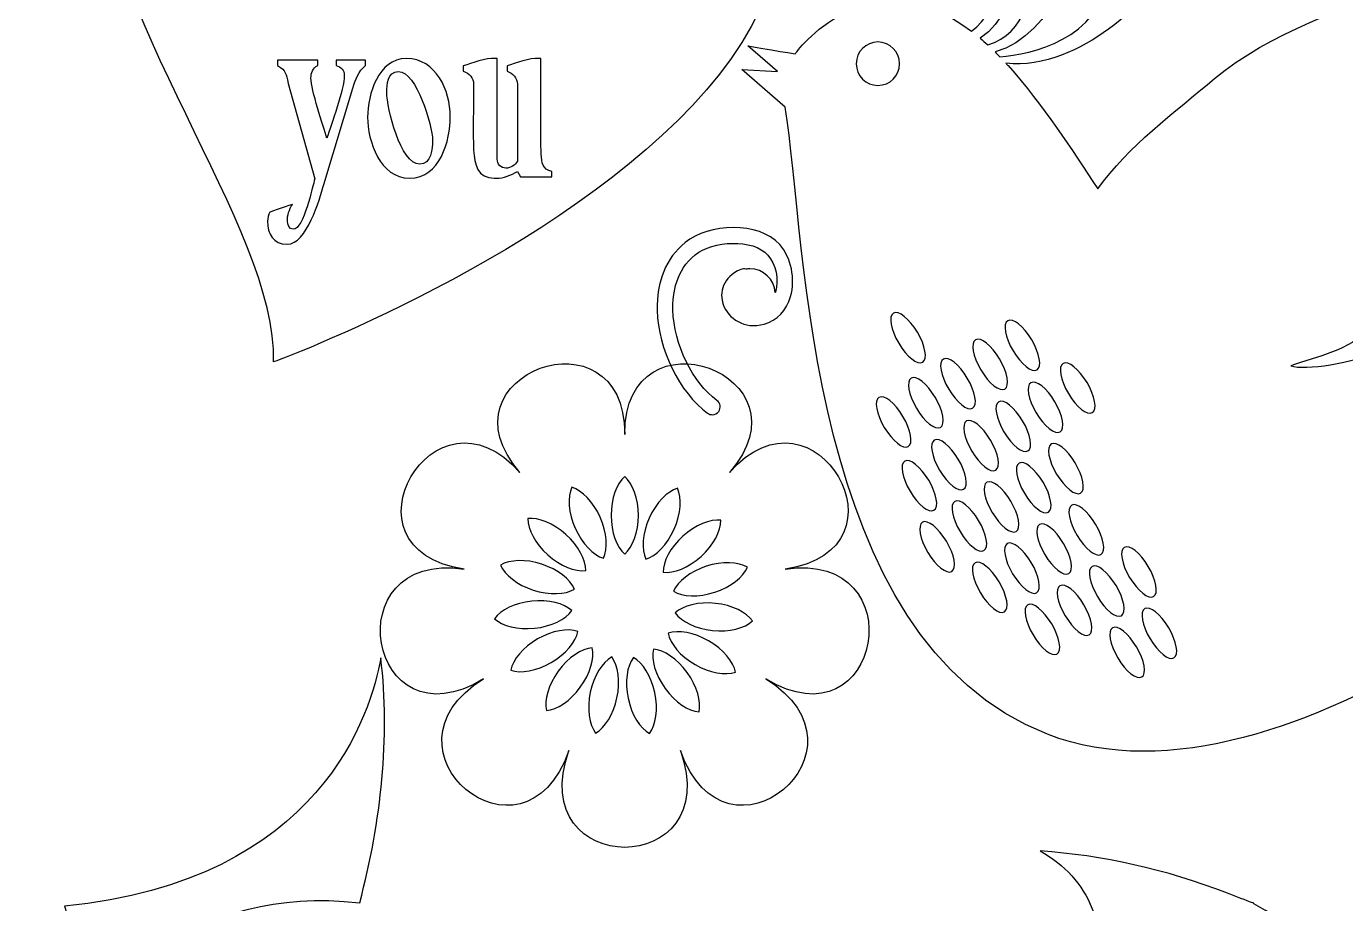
# Model space of a CAD drawing. Header units: millimetres. Extents: x -104 to 124, y -146 to 83.
# Drawn here: x -22 to 50, y -48.5 to -0.6 of the extents above; entities that cross this region are included whole.
import ezdxf

# ---------------------------------------------------------------- set-up
doc = ezdxf.new("R2010")
doc.units = ezdxf.units.MM
doc.header["$MEASUREMENT"] = 0
doc.layers.add('layer 1', color=7, linetype='Continuous')

msp = doc.modelspace()

# ---------------------------------------------------------------- linework, layer by layer
at = {"layer": 'layer 1', "color": 251}
msp.add_open_spline([(-104.4422, -145.6693), (-104.4422, -145.6693), (124.1578, -145.6693), (124.1578, -145.6693), (124.1578, -145.6693), (124.1578, -145.6693), (124.1578, 82.9307), (124.1578, 82.9307), (124.1578, 82.9307), (124.1578, 82.9307), (-104.4422, 82.9307), (-104.4422, 82.9307), (-104.4422, 82.9307), (-104.4422, 82.9307), (-104.4422, -145.6693), (-104.4422, -145.6693)], degree=3, knots=[0, 0, 0, 0, 0.2, 0.2, 0.2, 0.2, 0.4, 0.4, 0.4, 0.4, 0.6, 0.6, 0.6, 0.6, 1, 1, 1, 1], dxfattribs=at)
at = {"layer": 'layer 1', "color": 7}
for points, knots in [([(-73.9634, 27.3749), (-73.4714, 25.7599), (-70.213, 25.6), (-67.8699, 25.0797), (-67.8699, 25.0797), (-64.969, 24.4366), (-62.2748, 22.9277), (-60.0706, 20.5437), (-60.0706, 20.5437), (-58.0573, 18.3653), (-56.08, 15.4838), (-54.2181, 13.1671), (-54.2181, 13.1671), (-51.9486, 10.3428), (-49.524, 7.2196), (-46.5653, 5.0666), (-46.5653, 5.0666), (-31.0931, -6.1919), (-22.805, 6.2265), (-18.8528, 16.5633), (-18.8528, 16.5633), (-18.1377, 16.1121), (-17.3708, 16.5439), (-17.3708, 16.5439), (-17.3708, 16.5439), (-18.1804, 17.0826), (-17.5182, 20.0639), (-17.2283, 21.4284), (-17.2283, 21.4284), (-16.2147, 24.9248), (-15.7928, 27.4468), (-15.7928, 27.4468), (-15.7928, 27.4468), (-15.7928, 27.4468), (-12.0805, 27.3392), (-12.0805, 27.3392), (-12.0805, 27.3392), (-12.0805, 27.3392), (-14.9316, 30.352), (-14.9316, 30.352), (-14.9316, 30.352), (-14.9316, 30.352), (-14.7408, 33.958), (-17.1834, 35.7385), (-17.1834, 35.7385), (-18.2499, 38.2458), (-23.8682, 48.3568), (-43.5529, 43.0484), (-43.5529, 43.0484), (-48.3408, 41.7573), (-43.9289, 39.3901), (-37.0431, 42.9948), (-37.0431, 42.9948), (-31.9475, 45.6621), (-21.19, 43.1631), (-18.1109, 36.2624), (-18.1109, 36.2624), (-18.1934, 36.2977), (-18.2788, 36.3312), (-18.3663, 36.3626), (-18.3663, 36.3626), (-20.2297, 39.1933), (-26.8594, 46.3803), (-43.4248, 39.8184), (-43.4248, 39.8184), (-47.758, 38.1022), (-43.7402, 35.414), (-37.7959, 39.6593), (-37.7959, 39.6593), (-32.9861, 43.0951), (-23.0096, 42.3076), (-19.1953, 36.5866), (-19.1953, 36.5866), (-19.4056, 36.6272), (-19.6233, 36.661), (-19.8554, 36.6818), (-19.8554, 36.6818), (-21.0171, 38.0535), (-27.5636, 44.5654), (-40.9296, 35.7053), (-40.9296, 35.7053), (-44.1032, 33.6018), (-40.0149, 31.0529), (-36.4511, 35.8394), (-36.4511, 35.8394), (-33.0281, 40.4379), (-24.3621, 41.2468), (-20.5444, 36.7069), (-20.5444, 36.7069), (-20.5831, 36.707), (-20.6237, 36.7058), (-20.6629, 36.7051), (-20.6629, 36.7051), (-20.6974, 36.7231), (-20.731, 36.7429), (-20.7712, 36.7513), (-20.7712, 36.7513), (-22.6543, 37.1405), (-24.1191, 36.7263), (-25.6762, 35.3667), (-25.6762, 35.3667), (-25.9242, 35.1497), (-26.1793, 34.9134), (-26.441, 34.6706), (-26.441, 34.6706), (-28.5344, 32.7297), (-30.1685, 31.478), (-32.1441, 33.0648), (-32.1441, 33.0648), (-32.5017, 33.352), (-32.7138, 33.9157), (-32.6718, 34.4678), (-32.6718, 34.4678), (-32.6499, 34.7504), (-32.5416, 35.2658), (-32.0573, 35.5466), (-32.0573, 35.5466), (-31.5507, 35.8402), (-30.9319, 35.741), (-30.6511, 35.4813), (-30.6511, 35.4813), (-30.36, 35.2136), (-30.4553, 34.8298), (-30.5862, 34.5542), (-30.5862, 34.5542), (-30.6881, 34.3398), (-30.5964, 34.0826), (-30.3823, 33.9806), (-30.3823, 33.9806), (-30.1671, 33.8783), (-29.9103, 33.97), (-29.8083, 34.1845), (-29.8083, 34.1845), (-29.459, 34.9211), (-29.5554, 35.6422), (-30.0673, 36.1142), (-30.0673, 36.1142), (-30.6669, 36.6678), (-31.708, 36.7436), (-32.4887, 36.2913), (-32.4887, 36.2913), (-33.0923, 35.9418), (-33.4719, 35.3014), (-33.5298, 34.5334), (-33.5298, 34.5334), (-33.5929, 33.6978), (-33.2609, 32.8581), (-32.6827, 32.3935), (-32.6827, 32.3935), (-31.8738, 31.744), (-31.0945, 31.4854), (-30.3526, 31.4854), (-30.3526, 31.4854), (-28.6106, 31.4855), (-27.075, 32.9085), (-25.8561, 34.0392), (-25.8561, 34.0392), (-25.6004, 34.2759), (-25.3517, 34.507), (-25.1093, 34.7183), (-25.1093, 34.7183), (-24.5117, 35.2404), (-23.9406, 35.59), (-23.3514, 35.7985), (-23.3514, 35.7985), (-24.2767, 35.2094), (-25.2007, 34.3694), (-25.9256, 33.3781), (-25.9256, 33.3781), (-27.0474, 32.2707), (-31.001, 28.623), (-33.0796, 30.0292), (-33.0796, 30.0292), (-33.0796, 30.0292), (-32.4548, 28.654), (-30.7661, 28.4935), (-30.7661, 28.4935), (-33.3533, 27.5263), (-35.6623, 28.3792), (-35.6623, 28.3792), (-35.6623, 28.3792), (-34.1559, 24.3626), (-31.2868, 25.0797), (-31.2868, 25.0797), (-31.2868, 25.0797), (-32.0551, 24.1833), (-33.3347, 23.1242), (-34.4068, 22.7125), (-34.4068, 22.7125), (-37.6604, 21.4641), (-41.7523, 21.9223), (-44.8882, 23.4537), (-44.8882, 23.4537), (-45.6343, 23.8179), (-46.4259, 24.2559), (-47.1907, 24.7594), (-47.1907, 24.7594), (-47.7862, 25.3419), (-48.17, 25.8865), (-48.3877, 26.2417), (-48.3877, 26.2417), (-49.034, 27.297), (-49.3088, 28.4113), (-49.1056, 29.1504), (-49.1056, 29.1504), (-48.7948, 30.2822), (-48.1266, 30.9862), (-47.2239, 31.1333), (-47.2239, 31.1333), (-46.4157, 31.2642), (-45.5302, 30.921), (-45.1238, 30.3149), (-45.1238, 30.3149), (-44.9396, 30.0402), (-44.789, 29.6005), (-45.1189, 29.0625), (-45.1189, 29.0625), (-45.4684, 28.4928), (-46.0244, 28.3753), (-46.3938, 28.508), (-46.3938, 28.508), (-46.4026, 28.5108), (-46.409, 28.5175), (-46.4178, 28.5214), (-46.4178, 28.5214), (-46.0428, 28.6671), (-45.7764, 29.029), (-45.7764, 29.4552), (-45.7764, 29.4552), (-45.7764, 30.0098), (-46.2255, 30.4595), (-46.7808, 30.4595), (-46.7808, 30.4595), (-47.335, 30.4596), (-47.7848, 30.0098), (-47.7848, 29.4552), (-47.7848, 29.4552), (-47.7848, 29.3776), (-47.7746, 29.3035), (-47.7573, 29.2308), (-47.7573, 29.2308), (-47.7319, 28.5144), (-47.3375, 27.9326), (-46.6852, 27.698), (-46.6852, 27.698), (-45.8445, 27.3957), (-44.8998, 27.7728), (-44.3851, 28.6127), (-44.3851, 28.6127), (-43.9484, 29.3258), (-43.9572, 30.1209), (-44.4094, 30.7943), (-44.4094, 30.7943), (-45.0038, 31.6805), (-46.2192, 32.1694), (-47.3625, 31.9828), (-47.3625, 31.9828), (-48.5986, 31.7815), (-49.5363, 30.8324), (-49.9353, 29.3786), (-49.9353, 29.3786), (-50.1378, 28.6425), (-50.0137, 27.6976), (-49.6058, 26.7321), (-49.6058, 26.7321), (-49.9223, 27.0645), (-50.2087, 27.4108), (-50.4553, 27.7714), (-50.4553, 27.7714), (-51.8714, 29.8387), (-50.9944, 31.9514), (-49.8937, 33.958), (-49.8937, 33.958), (-49.0269, 35.5378), (-44.7523, 40.5807), (-47.2962, 42.2868), (-47.2962, 42.2868), (-48.9803, 43.4157), (-52.4185, 42.7979), (-54.1405, 40.3232), (-54.1405, 40.3232), (-54.8852, 39.2522), (-56.6794, 36.0458), (-56.5725, 34.7931), (-56.5725, 34.7931), (-57.6481, 38.3145), (-62.3556, 38.9438), (-64.1036, 36.8078), (-64.1036, 36.8078), (-65.1143, 35.5738), (-65.2141, 33.1241), (-64.3192, 31.6431), (-64.3192, 31.6431), (-65.7137, 32.499), (-69.2443, 33.3548), (-71.4202, 31.8587), (-71.4202, 31.8587), (-72.872, 30.8603), (-74.5766, 29.3885), (-73.9634, 27.3749)], [0, 0, 0, 0, 0.0131579, 0.0131579, 0.0131579, 0.0131579, 0.0263158, 0.0263158, 0.0263158, 0.0263158, 0.0394737, 0.0394737, 0.0394737, 0.0394737, 0.0526316, 0.0526316, 0.0526316, 0.0526316, 0.0657895, 0.0657895, 0.0657895, 0.0657895, 0.0789474, 0.0789474, 0.0789474, 0.0789474, 0.0921053, 0.0921053, 0.0921053, 0.0921053, 0.1052632, 0.1052632, 0.1052632, 0.1052632, 0.1184211, 0.1184211, 0.1184211, 0.1184211, 0.1315789, 0.1315789, 0.1315789, 0.131579, 0.1447368, 0.1447368, 0.1447368, 0.1447369, 0.1578947, 0.1578947, 0.1578947, 0.1578947, 0.1710526, 0.1710526, 0.1710526, 0.1710526, 0.1842105, 0.1842105, 0.1842105, 0.1842105, 0.1973684, 0.1973684, 0.1973684, 0.1973684, 0.2105263, 0.2105263, 0.2105263, 0.2105263, 0.2236842, 0.2236842, 0.2236842, 0.2236842, 0.2368421, 0.2368421, 0.2368421, 0.2368421, 0.25, 0.25, 0.25, 0.25, 0.2631579, 0.2631579, 0.2631579, 0.2631579, 0.2763158, 0.2763158, 0.2763158, 0.2763158, 0.2894737, 0.2894737, 0.2894737, 0.2894737, 0.3026316, 0.3026316, 0.3026316, 0.3026316, 0.3157895, 0.3157895, 0.3157895, 0.3157895, 0.3289474, 0.3289474, 0.3289474, 0.3289474, 0.3421053, 0.3421053, 0.3421053, 0.3421053, 0.3552632, 0.3552632, 0.3552632, 0.3552632, 0.3684211, 0.3684211, 0.3684211, 0.3684211, 0.3815789, 0.3815789, 0.3815789, 0.381579, 0.3947368, 0.3947368, 0.3947368, 0.3947369, 0.4078947, 0.4078947, 0.4078947, 0.4078947, 0.4210526, 0.4210526, 0.4210526, 0.4210526, 0.4342105, 0.4342105, 0.4342105, 0.4342105, 0.4473684, 0.4473684, 0.4473684, 0.4473684, 0.4605263, 0.4605263, 0.4605263, 0.4605263, 0.4736842, 0.4736842, 0.4736842, 0.4736842, 0.4868421, 0.4868421, 0.4868421, 0.4868421, 0.5, 0.5, 0.5, 0.5, 0.5131579, 0.5131579, 0.5131579, 0.5131579, 0.5263158, 0.5263158, 0.5263158, 0.5263158, 0.5394737, 0.5394737, 0.5394737, 0.5394737, 0.5526316, 0.5526316, 0.5526316, 0.5526316, 0.5657895, 0.5657895, 0.5657895, 0.5657895, 0.5789474, 0.5789474, 0.5789474, 0.5789474, 0.5921053, 0.5921053, 0.5921053, 0.5921053, 0.6052632, 0.6052632, 0.6052632, 0.6052632, 0.6184211, 0.6184211, 0.6184211, 0.6184211, 0.6315789, 0.6315789, 0.6315789, 0.631579, 0.6447368, 0.6447368, 0.6447368, 0.6447369, 0.6578947, 0.6578947, 0.6578947, 0.6578947, 0.6710526, 0.6710526, 0.6710526, 0.6710526, 0.6842105, 0.6842105, 0.6842105, 0.6842105, 0.6973684, 0.6973684, 0.6973684, 0.6973684, 0.7105263, 0.7105263, 0.7105263, 0.7105263, 0.7236842, 0.7236842, 0.7236842, 0.7236842, 0.7368421, 0.7368421, 0.7368421, 0.7368421, 0.75, 0.75, 0.75, 0.75, 0.7631579, 0.7631579, 0.7631579, 0.7631579, 0.7763158, 0.7763158, 0.7763158, 0.7763158, 0.7894737, 0.7894737, 0.7894737, 0.7894737, 0.8026316, 0.8026316, 0.8026316, 0.8026316, 0.8157895, 0.8157895, 0.8157895, 0.8157895, 0.8289474, 0.8289474, 0.8289474, 0.8289474, 0.8421053, 0.8421053, 0.8421053, 0.8421053, 0.8552632, 0.8552632, 0.8552632, 0.8552632, 0.8684211, 0.8684211, 0.8684211, 0.8684211, 0.8815789, 0.8815789, 0.8815789, 0.881579, 0.8947368, 0.8947368, 0.8947368, 0.8947369, 0.9078947, 0.9078947, 0.9078947, 0.9078947, 0.9210526, 0.9210526, 0.9210526, 0.9210526, 0.9342105, 0.9342105, 0.9342105, 0.9342105, 0.9473684, 0.9473684, 0.9473684, 0.9473684, 0.9605263, 0.9605263, 0.9605263, 0.9605263, 0.9736842, 0.9736842, 0.9736842, 0.9736842, 1, 1, 1, 1]), ([(17.0244, -3.0032), (17.0244, -3.0032), (19.3919, -5.0475), (19.3919, -5.0475), (19.3919, -5.0475), (20.5755, -12.3641), (20.4675, -34.0988), (33.7019, -39.2635), (33.7019, -39.2635), (46.9368, -44.4278), (66.3042, -26.4594), (66.3042, -26.4594), (66.3042, -26.4594), (94.9248, -31.3008), (83.627, -23.0163), (83.627, -23.0163), (83.627, -23.0163), (76.2029, -18.8199), (70.285, -22.1555), (70.285, -22.1555), (70.285, -22.1555), (83.7347, -13.978), (75.8804, -14.5157), (75.8804, -14.5157), (75.8804, -14.5157), (75.8804, -14.5157), (64.9263, -22.2151), (53.8833, -21.5011), (53.8833, -21.5011), (57.4919, -20.2928), (63.3032, -18.1127), (64.9051, -15.5921), (64.9051, -15.5921), (66.3893, -13.2588), (63.0329, -10.5332), (60.6393, -8.8967), (60.6393, -8.8967), (72.5449, 3.2375), (65.7663, 15.258), (63.0763, 9.4781), (63.0763, 9.4781), (59.4534, 1.6955), (48.8371, 1.5519), (42.8212, -3.4904), (42.8212, -3.4904), (40.6252, -5.3308), (38.1, -7.1967), (36.4402, -9.5162), (36.4402, -9.5162), (35.0052, -7.3057), (33.5097, -5.001), (31.5503, -2.7877), (31.5503, -2.7877), (31.5091, -2.7414), (31.4688, -2.7023), (31.4283, -2.6568), (31.4283, -2.6568), (35.6377, -3.122), (39.4589, 1.4083), (39.4589, 1.4083), (39.4589, 1.4083), (39.459, 1.4083), (42.2667, 5.3813), (40.5881, 7.0037), (40.5881, 7.0037), (38.9746, 8.5638), (37.9194, 6.3616), (37.145, 2.2151), (37.145, 2.2151), (36.465, -1.4248), (32.8471, -2.1488), (31.0984, -2.3033), (31.0984, -2.3033), (31.0135, -2.2151), (30.928, -2.1251), (30.8441, -2.0412), (30.8441, -2.0412), (34.0646, -1.1906), (35.639, 3.991), (35.639, 3.991), (35.639, 3.991), (36.1235, 7.2186), (34.9663, 8.2698), (34.079, 8.0257), (34.079, 8.0257), (32.1, 7.4814), (34.6177, -0.423), (30.4394, -1.6535), (30.4394, -1.6535), (30.3012, -1.5254), (30.1632, -1.4065), (30.0267, -1.2905), (30.0267, -1.2905), (32.6052, 0.3676), (31.8728, 4.8514), (31.8728, 4.8514), (31.8728, 4.8514), (31.012, 9.4245), (28.0536, 7.9721), (28.376, 6.9494), (28.376, 6.9494), (28.6689, 6.0234), (32.8937, 1.6944), (29.5582, -0.9109), (29.5582, -0.9109), (23.9181, 3.3976), (19.9298, -2.1424), (19.9298, -2.1424), (19.9298, -2.1424), (19.9298, -2.1424), (17.3475, -1.7116), (17.3475, -1.7116), (17.3475, -1.7116), (17.3475, -1.7116), (18.9611, -3.1104), (18.9611, -3.1104), (18.9611, -3.1104), (18.9611, -3.1104), (17.0244, -3.0032), (17.0244, -3.0032)], [0, 0, 0, 0, 0.0322581, 0.0322581, 0.0322581, 0.0322581, 0.0645161, 0.0645161, 0.0645161, 0.0645161, 0.0967742, 0.0967742, 0.0967742, 0.0967742, 0.1290323, 0.1290323, 0.1290323, 0.1290323, 0.1612903, 0.1612903, 0.1612903, 0.1612903, 0.1935484, 0.1935484, 0.1935484, 0.1935484, 0.2258065, 0.2258065, 0.2258065, 0.2258065, 0.2580645, 0.2580645, 0.2580645, 0.2580645, 0.2903226, 0.2903226, 0.2903226, 0.2903226, 0.3225806, 0.3225806, 0.3225806, 0.3225807, 0.3548387, 0.3548387, 0.3548387, 0.3548387, 0.3870968, 0.3870968, 0.3870968, 0.3870968, 0.4193548, 0.4193548, 0.4193548, 0.4193548, 0.4516129, 0.4516129, 0.4516129, 0.4516129, 0.483871, 0.483871, 0.483871, 0.483871, 0.516129, 0.516129, 0.516129, 0.516129, 0.5483871, 0.5483871, 0.5483871, 0.5483871, 0.5806452, 0.5806452, 0.5806452, 0.5806452, 0.6129032, 0.6129032, 0.6129032, 0.6129032, 0.6451613, 0.6451613, 0.6451613, 0.6451613, 0.6774194, 0.6774194, 0.6774194, 0.6774194, 0.7096774, 0.7096774, 0.7096774, 0.7096774, 0.7419355, 0.7419355, 0.7419355, 0.7419355, 0.7741935, 0.7741935, 0.7741935, 0.7741936, 0.8064516, 0.8064516, 0.8064516, 0.8064516, 0.8387097, 0.8387097, 0.8387097, 0.8387097, 0.8709677, 0.8709677, 0.8709677, 0.8709678, 0.9032258, 0.9032258, 0.9032258, 0.9032258, 0.9354839, 0.9354839, 0.9354839, 0.9354839, 1, 1, 1, 1]), ([(23.2654, -2.6804), (23.2654, -2.0266), (23.7952, -1.4968), (24.4486, -1.4968), (24.4486, -1.4968), (25.1023, -1.4968), (25.6321, -2.0267), (25.6321, -2.6804), (25.6321, -2.6804), (25.6322, -3.3338), (25.1023, -3.864), (24.4486, -3.864), (24.4486, -3.864), (23.7952, -3.864), (23.2653, -3.3338), (23.2654, -2.6804)], [0, 0, 0, 0, 0.2, 0.2, 0.2, 0.2, 0.4, 0.4, 0.4, 0.4, 0.6, 0.6, 0.6, 0.6, 1, 1, 1, 1]), ([(-6.1221, -2.7707), (-6.3958, -2.9319), (-6.4929, -3.1574), (-6.4929, -3.4636), (-6.4929, -3.4636), (-6.4929, -4.1085), (-5.8159, -6.0586), (-5.6226, -6.7515), (-5.6226, -6.7515), (-5.3968, -5.994), (-4.6718, -4.0922), (-4.6718, -3.3186), (-4.6718, -3.3186), (-4.6718, -3.0286), (-4.8486, -2.8674), (-5.123, -2.7707), (-5.123, -2.7707), (-5.123, -2.7707), (-5.123, -2.4807), (-5.123, -2.4807), (-5.123, -2.4807), (-5.123, -2.4807), (-3.5112, -2.4807), (-3.5112, -2.4807), (-3.5112, -2.4807), (-3.5112, -2.4807), (-3.5112, -2.7707), (-3.5112, -2.7707), (-3.5112, -2.7707), (-3.8978, -3.0927), (-4.0753, -3.5606), (-4.2041, -4.0114), (-4.2041, -4.0114), (-4.2041, -4.0114), (-5.7838, -9.2656), (-5.7838, -9.2656), (-5.7838, -9.2656), (-6.0251, -10.0877), (-6.7158, -12.5328), (-7.7957, -12.5328), (-7.7957, -12.5328), (-8.5535, -12.5327), (-8.8593, -11.9687), (-8.8593, -11.2755), (-8.8593, -11.2755), (-8.8593, -11.098), (-8.8272, -10.9209), (-8.7305, -10.776), (-8.7305, -10.776), (-8.7305, -10.776), (-7.5057, -10.3569), (-7.5057, -10.3569), (-7.5057, -10.3569), (-7.6828, -10.6309), (-7.7798, -10.953), (-7.7798, -11.2755), (-7.7798, -11.2755), (-7.7798, -11.4529), (-7.6828, -11.7108), (-7.457, -11.7108), (-7.457, -11.7108), (-6.8933, -11.7108), (-6.3959, -9.3786), (-6.2833, -8.9595), (-6.2833, -8.9595), (-6.2833, -8.9595), (-7.7336, -3.7538), (-7.7336, -3.7538), (-7.7336, -3.7538), (-7.8786, -3.2057), (-7.8144, -3.0928), (-8.3139, -2.7707), (-8.3139, -2.7707), (-8.3139, -2.7707), (-8.3139, -2.4807), (-8.3139, -2.4807), (-8.3139, -2.4807), (-8.3139, -2.4807), (-6.1221, -2.4807), (-6.1221, -2.4807), (-6.1221, -2.4807), (-6.1221, -2.4807), (-6.1221, -2.7707), (-6.1221, -2.7707)], [0, 0, 0, 0, 0.0454545, 0.0454545, 0.0454545, 0.0454546, 0.0909091, 0.0909091, 0.0909091, 0.0909091, 0.1363636, 0.1363636, 0.1363636, 0.1363636, 0.1818182, 0.1818182, 0.1818182, 0.1818182, 0.2272727, 0.2272727, 0.2272727, 0.2272727, 0.2727273, 0.2727273, 0.2727273, 0.2727273, 0.3181818, 0.3181818, 0.3181818, 0.3181818, 0.3636364, 0.3636364, 0.3636364, 0.3636364, 0.4090909, 0.4090909, 0.4090909, 0.4090909, 0.4545455, 0.4545455, 0.4545455, 0.4545455, 0.5, 0.5, 0.5, 0.5, 0.5454545, 0.5454545, 0.5454545, 0.5454546, 0.5909091, 0.5909091, 0.5909091, 0.5909091, 0.6363636, 0.6363636, 0.6363636, 0.6363636, 0.6818182, 0.6818182, 0.6818182, 0.6818182, 0.7272727, 0.7272727, 0.7272727, 0.7272727, 0.7727273, 0.7727273, 0.7727273, 0.7727273, 0.8181818, 0.8181818, 0.8181818, 0.8181818, 0.8636364, 0.8636364, 0.8636364, 0.8636364, 0.9090909, 0.9090909, 0.9090909, 0.9090909, 1, 1, 1, 1]), ([(-1.1119, -8.9273), (-2.7234, -8.9273), (-3.4004, -6.9127), (-3.4004, -5.5912), (-3.4004, -5.5912), (-3.4004, -4.3663), (-2.8201, -2.4), (-1.2894, -2.4), (-1.2894, -2.4), (0.3387, -2.3999), (1.1123, -4.1568), (1.1123, -5.5587), (1.1123, -5.5587), (1.1123, -6.8802), (0.5641, -8.9274), (-1.1119, -8.9273)], [0, 0, 0, 0, 0.2, 0.2, 0.2, 0.2, 0.4, 0.4, 0.4, 0.4, 0.6, 0.6, 0.6, 0.6, 1, 1, 1, 1]), ([(4.2073, -2.8027), (4.6588, -2.6416), (5.4645, -2.3516), (5.932, -2.4), (5.932, -2.4), (5.932, -2.4), (6.0608, -2.3999), (6.0608, -2.3999), (6.0608, -2.3999), (6.0608, -3.5443), (6.0445, -4.6725), (6.0445, -5.8007), (6.0445, -5.8007), (6.0445, -6.4131), (6.0445, -7.0252), (6.077, -7.6218), (6.077, -7.6218), (6.0932, -8.0729), (6.1415, -8.4437), (6.6573, -8.5566), (6.6573, -8.5566), (6.6573, -8.5566), (6.6573, -8.8465), (6.6573, -8.8465), (6.6573, -8.8465), (6.6573, -8.8465), (4.9488, -8.8465), (4.9488, -8.8465), (4.9488, -8.8465), (4.9488, -8.8465), (4.7717, -8.5566), (4.7717, -8.5566), (4.7717, -8.5566), (4.4331, -8.7662), (4.0301, -8.9274), (3.6273, -8.9274), (3.6273, -8.9274), (3.6273, -8.9274), (3.5147, -8.9273), (3.5147, -8.9273), (3.5147, -8.9273), (2.612, -8.9273), (2.4187, -8.1696), (2.3862, -7.396), (2.3862, -7.396), (2.3383, -6.2036), (2.3862, -5.0109), (2.3862, -3.8022), (2.3862, -3.8022), (2.3862, -3.4477), (2.1445, -3.2057), (1.8225, -3.0928), (1.8225, -3.0928), (1.8225, -3.0928), (1.8225, -2.8027), (1.8225, -2.8027), (1.8225, -2.8027), (2.2733, -2.6416), (3.0794, -2.3516), (3.5465, -2.4), (3.5465, -2.4), (3.5465, -2.4), (3.6757, -2.3999), (3.6757, -2.3999), (3.6757, -2.3999), (3.6757, -2.3999), (3.6757, -7.8958), (3.6757, -7.8958), (3.6757, -7.8958), (3.6757, -8.1537), (3.8689, -8.3792), (4.143, -8.3792), (4.143, -8.3792), (4.4009, -8.3791), (4.6588, -8.218), (4.7717, -7.9925), (4.7717, -7.9925), (4.7717, -7.9925), (4.7717, -3.8022), (4.7717, -3.8022), (4.7717, -3.8022), (4.7717, -3.4477), (4.53, -3.2057), (4.2072, -3.0928), (4.2072, -3.0928), (4.2072, -3.0928), (4.2073, -2.8027), (4.2073, -2.8027)], [0, 0, 0, 0, 0.0434783, 0.0434783, 0.0434783, 0.0434783, 0.0869565, 0.0869565, 0.0869565, 0.0869565, 0.1304348, 0.1304348, 0.1304348, 0.1304348, 0.173913, 0.173913, 0.173913, 0.1739131, 0.2173913, 0.2173913, 0.2173913, 0.2173913, 0.2608696, 0.2608696, 0.2608696, 0.2608696, 0.3043478, 0.3043478, 0.3043478, 0.3043478, 0.3478261, 0.3478261, 0.3478261, 0.3478261, 0.3913043, 0.3913043, 0.3913043, 0.3913044, 0.4347826, 0.4347826, 0.4347826, 0.4347826, 0.4782609, 0.4782609, 0.4782609, 0.4782609, 0.5217391, 0.5217391, 0.5217391, 0.5217391, 0.5652174, 0.5652174, 0.5652174, 0.5652174, 0.6086957, 0.6086957, 0.6086957, 0.6086957, 0.6521739, 0.6521739, 0.6521739, 0.6521739, 0.6956522, 0.6956522, 0.6956522, 0.6956522, 0.7391304, 0.7391304, 0.7391304, 0.7391304, 0.7826087, 0.7826087, 0.7826087, 0.7826087, 0.826087, 0.826087, 0.826087, 0.826087, 0.8695652, 0.8695652, 0.8695652, 0.8695652, 0.9130435, 0.9130435, 0.9130435, 0.9130435, 1, 1, 1, 1]), ([(0.1454, -6.8644), (0.1454, -6.0586), (-0.7253, -3.109), (-1.7244, -3.109), (-1.7244, -3.109), (-2.3205, -3.109), (-2.3527, -3.8181), (-2.3527, -4.2534), (-2.3527, -4.2534), (-2.3526, -5.0753), (-1.6115, -8.1696), (-0.5479, -8.1696), (-0.5479, -8.1696), (0.0646, -8.1696), (0.1454, -7.3156), (0.1454, -6.8644)], [0, 0, 0, 0, 0.2, 0.2, 0.2, 0.2, 0.4, 0.4, 0.4, 0.4, 0.6, 0.6, 0.6, 0.6, 1, 1, 1, 1]), ([(46.97, -19.1723), (48.3631, -18.6658), (50.2377, -18.3261), (51.2575, -17.0921), (51.2575, -17.0921), (51.7917, -16.4461), (52.1748, -14.7958), (51.3567, -14.3489), (51.3567, -14.3489), (52.7975, -14.1612), (54.6915, -13.7922), (55.3854, -12.3261), (55.3854, -12.3261), (56.1682, -10.6708), (55.7953, -9.8538), (54.1507, -8.6194), (54.1507, -8.6194), (55.2422, -8.2884), (56.8441, -7.7816), (57.6605, -6.9127), (57.6605, -6.9127), (58.3932, -6.1326), (58.5929, -5.5496), (58.5569, -4.2944), (58.5569, -4.2944), (58.5569, -4.2944), (58.5569, -4.0788), (58.5569, -4.0788), (58.5569, -4.0788), (59.811, -6.3796), (57.7455, -7.8034), (55.7706, -8.6459), (55.7706, -8.6459), (56.4177, -9.659), (57.5172, -9.8118), (57.2728, -11.3668), (57.2728, -11.3668), (56.9606, -13.3469), (55.0824, -13.8444), (53.7263, -14.7641), (53.7263, -14.7641), (56.7698, -17.8297), (48.6145, -19.6264), (46.97, -19.1723)], [0, 0, 0, 0, 0.0833333, 0.0833333, 0.0833333, 0.0833333, 0.1666667, 0.1666667, 0.1666667, 0.1666667, 0.25, 0.25, 0.25, 0.25, 0.3333333, 0.3333333, 0.3333333, 0.3333333, 0.4166667, 0.4166667, 0.4166667, 0.4166667, 0.5, 0.5, 0.5, 0.5, 0.5833333, 0.5833333, 0.5833333, 0.5833333, 0.6666667, 0.6666667, 0.6666667, 0.6666667, 0.75, 0.75, 0.75, 0.75, 0.8333333, 0.8333333, 0.8333333, 0.8333333, 1, 1, 1, 1]), ([(2.9291, -36.2433), (-3.3616, -40.0942), (5.1036, -47.1974), (7.5883, -40.1532), (7.5883, -40.1532), (5.1037, -47.1974), (16.1541, -47.1974), (13.6694, -40.1532), (13.6694, -40.1532), (16.1541, -47.1974), (24.6193, -40.0943), (18.3286, -36.2433), (18.3286, -36.2433), (24.6193, -40.0942), (26.5384, -29.2114), (19.3855, -30.2539), (19.3855, -30.2539), (26.5384, -29.2114), (21.0132, -19.6416), (16.3442, -24.9865), (16.3442, -24.9865), (21.0132, -19.6415), (10.6288, -15.862), (10.6288, -22.9066), (10.6288, -22.9066), (10.6289, -15.8619), (0.2448, -19.6416), (4.9135, -24.9865), (4.9135, -24.9865), (0.2449, -19.6415), (-5.2807, -29.2114), (1.8722, -30.2539), (1.8722, -30.2539), (-5.2807, -29.2114), (-3.3616, -40.0943), (2.9291, -36.2433)], [0, 0, 0, 0, 0.1, 0.1, 0.1, 0.1, 0.2, 0.2, 0.2, 0.2, 0.3, 0.3, 0.3, 0.3, 0.4, 0.4, 0.4, 0.4, 0.5, 0.5, 0.5, 0.5, 0.6, 0.6, 0.6, 0.6, 0.7, 0.7, 0.7, 0.7, 0.8, 0.8, 0.8, 0.8, 1, 1, 1, 1]), ([(26.8899, -18.9695), (26.6094, -19.1367), (26.0244, -18.6722), (25.5835, -17.9317), (25.5835, -17.9317), (25.1432, -17.1911), (25.0134, -16.4553), (25.2938, -16.2885), (25.2938, -16.2885), (25.575, -16.1212), (26.1599, -16.5862), (26.6005, -17.3263), (26.6005, -17.3263), (27.0415, -18.0667), (27.171, -18.8027), (26.8899, -18.9695)], [0, 0, 0, 0, 0.2, 0.2, 0.2, 0.2, 0.4, 0.4, 0.4, 0.4, 0.6, 0.6, 0.6, 0.6, 1, 1, 1, 1]), ([(33.1287, -19.3837), (32.8479, -19.5509), (32.2626, -19.0856), (31.8223, -18.3455), (31.8223, -18.3455), (31.3814, -17.605), (31.2519, -16.8695), (31.5324, -16.7026), (31.5324, -16.7026), (31.8136, -16.535), (32.3984, -17), (32.8387, -17.7405), (32.8387, -17.7405), (33.2797, -18.481), (33.4091, -19.2165), (33.1287, -19.3837)], [0, 0, 0, 0, 0.2, 0.2, 0.2, 0.2, 0.4, 0.4, 0.4, 0.4, 0.6, 0.6, 0.6, 0.6, 1, 1, 1, 1]), ([(31.0826, -18.7857), (31.5236, -19.5263), (31.6523, -20.2621), (31.3718, -20.4294), (31.3718, -20.4294), (31.0907, -20.5962), (30.5058, -20.1316), (30.0655, -19.3915), (30.0655, -19.3915), (29.6245, -18.6509), (29.495, -17.9148), (29.7759, -17.7479), (29.7759, -17.7479), (30.0563, -17.581), (30.6416, -18.0453), (31.0826, -18.7857)], [0, 0, 0, 0, 0.2, 0.2, 0.2, 0.2, 0.4, 0.4, 0.4, 0.4, 0.6, 0.6, 0.6, 0.6, 1, 1, 1, 1]), ([(29.3254, -19.8317), (29.7664, -20.5718), (29.8958, -21.3074), (29.6146, -21.475), (29.6146, -21.475), (29.3346, -21.6422), (28.7493, -21.1773), (28.3083, -20.4368), (28.3083, -20.4368), (27.8681, -19.6962), (27.7379, -18.9608), (28.019, -18.7935), (28.019, -18.7935), (28.3003, -18.6262), (28.8851, -19.0913), (29.3254, -19.8317)], [0, 0, 0, 0, 0.2, 0.2, 0.2, 0.2, 0.4, 0.4, 0.4, 0.4, 0.6, 0.6, 0.6, 0.6, 1, 1, 1, 1]), ([(36.1467, -21.7191), (35.8656, -21.8863), (35.2806, -21.4221), (34.8403, -20.6816), (34.8403, -20.6816), (34.3994, -19.9411), (34.2699, -19.2049), (34.5504, -19.038), (34.5504, -19.038), (34.8315, -18.8707), (35.4164, -19.3354), (35.8574, -20.0759), (35.8574, -20.0759), (36.2977, -20.8163), (36.4271, -21.5523), (36.1467, -21.7191)], [0, 0, 0, 0, 0.2, 0.2, 0.2, 0.2, 0.4, 0.4, 0.4, 0.4, 0.6, 0.6, 0.6, 0.6, 1, 1, 1, 1]), ([(27.5693, -20.877), (28.0096, -21.6171), (28.139, -22.3534), (27.8585, -22.5206), (27.8585, -22.5206), (27.5774, -22.6875), (26.9924, -22.2229), (26.5522, -21.4824), (26.5522, -21.4824), (26.1113, -20.7423), (25.9817, -20.0064), (26.2622, -19.8392), (26.2622, -19.8392), (26.5431, -19.6723), (27.1283, -20.1366), (27.5693, -20.877)], [0, 0, 0, 0, 0.2, 0.2, 0.2, 0.2, 0.4, 0.4, 0.4, 0.4, 0.6, 0.6, 0.6, 0.6, 1, 1, 1, 1]), ([(34.1003, -21.1215), (34.5412, -21.8623), (34.6707, -22.5979), (34.3898, -22.7651), (34.3898, -22.7651), (34.1094, -22.9322), (33.5241, -22.4674), (33.0832, -21.7269), (33.0832, -21.7269), (32.643, -20.9864), (32.5127, -20.2509), (32.7939, -20.084), (32.7939, -20.084), (33.0744, -19.9164), (33.6592, -20.381), (34.1003, -21.1215)], [0, 0, 0, 0, 0.2, 0.2, 0.2, 0.2, 0.4, 0.4, 0.4, 0.4, 0.6, 0.6, 0.6, 0.6, 1, 1, 1, 1]), ([(24.5057, -20.8848), (24.7862, -20.7172), (25.3718, -21.1825), (25.812, -21.9227), (25.812, -21.9227), (26.2531, -22.6632), (26.3825, -23.3987), (26.1013, -23.5663), (26.1013, -23.5663), (25.8213, -23.7331), (25.236, -23.2685), (24.795, -22.528), (24.795, -22.528), (24.354, -21.7878), (24.2245, -21.052), (24.5057, -20.8848)], [0, 0, 0, 0, 0.2, 0.2, 0.2, 0.2, 0.4, 0.4, 0.4, 0.4, 0.6, 0.6, 0.6, 0.6, 1, 1, 1, 1]), ([(32.3441, -22.1672), (32.7844, -22.9072), (32.9138, -23.6432), (32.6334, -23.8104), (32.6334, -23.8104), (32.3523, -23.9776), (31.7673, -23.513), (31.3263, -22.7729), (31.3263, -22.7729), (30.8861, -22.0323), (30.7566, -21.2961), (31.037, -21.1289), (31.037, -21.1289), (31.3182, -20.962), (31.9031, -21.4267), (32.3441, -22.1672)], [0, 0, 0, 0, 0.2, 0.2, 0.2, 0.2, 0.4, 0.4, 0.4, 0.4, 0.6, 0.6, 0.6, 0.6, 1, 1, 1, 1]), ([(29.5699, -23.8181), (29.1289, -23.0776), (28.9994, -22.3421), (29.2806, -22.1749), (29.2806, -22.1749), (29.561, -22.0076), (30.1459, -22.4727), (30.5869, -23.2131), (30.5869, -23.2131), (31.0272, -23.9532), (31.1573, -24.6888), (30.8765, -24.8564), (30.8765, -24.8564), (30.5954, -25.0236), (30.0104, -24.5586), (29.5699, -23.8181)], [0, 0, 0, 0, 0.2, 0.2, 0.2, 0.2, 0.4, 0.4, 0.4, 0.4, 0.6, 0.6, 0.6, 0.6, 1, 1, 1, 1]), ([(29.1194, -25.9019), (28.8389, -26.0684), (28.254, -25.6043), (27.813, -24.8638), (27.813, -24.8638), (27.3728, -24.1237), (27.2433, -23.3878), (27.5237, -23.2205), (27.5237, -23.2205), (27.805, -23.0537), (28.3898, -23.5179), (28.8301, -24.2584), (28.8301, -24.2584), (29.2711, -24.9985), (29.4005, -25.7348), (29.1194, -25.9019)], [0, 0, 0, 0, 0.2, 0.2, 0.2, 0.2, 0.4, 0.4, 0.4, 0.4, 0.6, 0.6, 0.6, 0.6, 1, 1, 1, 1]), ([(34.1969, -25.0708), (33.7567, -24.3307), (33.6268, -23.5948), (33.9072, -23.4276), (33.9072, -23.4276), (34.1885, -23.2601), (34.7733, -23.7254), (35.2143, -24.4655), (35.2143, -24.4655), (35.655, -25.2059), (35.7844, -25.9415), (35.5039, -26.1091), (35.5039, -26.1091), (35.2228, -26.2759), (34.6378, -25.8113), (34.1969, -25.0708)], [0, 0, 0, 0, 0.2, 0.2, 0.2, 0.2, 0.4, 0.4, 0.4, 0.4, 0.6, 0.6, 0.6, 0.6, 1, 1, 1, 1]), ([(25.9098, -24.3652), (26.191, -24.1984), (26.7762, -24.6631), (27.2165, -25.4035), (27.2165, -25.4035), (27.6574, -26.1436), (27.7869, -26.8796), (27.5064, -27.0468), (27.5064, -27.0468), (27.2253, -27.2136), (26.6404, -26.749), (26.2001, -26.0085), (26.2001, -26.0085), (25.7592, -25.2683), (25.6297, -24.5325), (25.9098, -24.3652)], [0, 0, 0, 0, 0.2, 0.2, 0.2, 0.2, 0.4, 0.4, 0.4, 0.4, 0.6, 0.6, 0.6, 0.6, 1, 1, 1, 1]), ([(32.4405, -26.1165), (31.9994, -25.3763), (31.8699, -24.6405), (32.1511, -24.4733), (32.1511, -24.4733), (32.4316, -24.306), (33.0165, -24.771), (33.4574, -25.5111), (33.4574, -25.5111), (33.8985, -26.2516), (34.0272, -26.9875), (33.7467, -27.1547), (33.7467, -27.1547), (33.4663, -27.3216), (32.8807, -26.857), (32.4405, -26.1165)], [0, 0, 0, 0, 0.2, 0.2, 0.2, 0.2, 0.4, 0.4, 0.4, 0.4, 0.6, 0.6, 0.6, 0.6, 1, 1, 1, 1]), ([(9.4721, -29.665), (8.9119, -29.4901), (8.3076, -28.8784), (7.9301, -28.0296), (7.9301, -28.0296), (7.5523, -27.1805), (7.5015, -26.3222), (7.7473, -25.7902), (7.7473, -25.7902), (8.3069, -25.9644), (8.9112, -26.5755), (9.289, -27.4249), (9.289, -27.4249), (9.6658, -28.2741), (9.7166, -29.1306), (9.4721, -29.665)], [0, 0, 0, 0, 0.2, 0.2, 0.2, 0.2, 0.4, 0.4, 0.4, 0.4, 0.6, 0.6, 0.6, 0.6, 1, 1, 1, 1]), ([(9.8887, -27.323), (9.8887, -26.3938), (10.1921, -25.5898), (10.6324, -25.2021), (10.6324, -25.2021), (11.0734, -25.5898), (11.3764, -26.3938), (11.3764, -27.323), (11.3764, -27.323), (11.3764, -28.2528), (11.0733, -29.0562), (10.6324, -29.4439), (10.6324, -29.4439), (10.1921, -29.0561), (9.8887, -28.2529), (9.8887, -27.323)], [0, 0, 0, 0, 0.2, 0.2, 0.2, 0.2, 0.4, 0.4, 0.4, 0.4, 0.6, 0.6, 0.6, 0.6, 1, 1, 1, 1]), ([(13.3245, -28.0797), (12.9467, -28.9284), (12.343, -29.5395), (11.7831, -29.7145), (11.7831, -29.7145), (11.5377, -29.1814), (11.5888, -28.3235), (11.9662, -27.4743), (11.9662, -27.4743), (12.3444, -26.6256), (12.948, -26.0142), (13.5082, -25.8392), (13.5082, -25.8392), (13.7538, -26.3729), (13.7026, -27.2299), (13.3245, -28.0797)], [0, 0, 0, 0, 0.2, 0.2, 0.2, 0.2, 0.4, 0.4, 0.4, 0.4, 0.6, 0.6, 0.6, 0.6, 1, 1, 1, 1]), ([(31.9906, -28.2), (31.7095, -28.3671), (31.1245, -27.9026), (30.6836, -27.1621), (30.6836, -27.1621), (30.2434, -26.4217), (30.1138, -25.6858), (30.3939, -25.5189), (30.3939, -25.5189), (30.6752, -25.3516), (31.2603, -25.8166), (31.7013, -26.5568), (31.7013, -26.5568), (32.1416, -27.2972), (32.2711, -28.0331), (31.9906, -28.2)], [0, 0, 0, 0, 0.2, 0.2, 0.2, 0.2, 0.4, 0.4, 0.4, 0.4, 0.6, 0.6, 0.6, 0.6, 1, 1, 1, 1]), ([(28.9271, -28.2077), (28.4861, -27.4672), (28.3566, -26.7314), (28.6378, -26.5645), (28.6378, -26.5645), (28.9183, -26.3972), (29.5032, -26.8619), (29.9441, -27.6024), (29.9441, -27.6024), (30.3845, -28.3428), (30.5146, -29.0788), (30.2334, -29.2456), (30.2334, -29.2456), (29.9523, -29.4128), (29.3673, -28.9482), (28.9271, -28.2077)], [0, 0, 0, 0, 0.2, 0.2, 0.2, 0.2, 0.4, 0.4, 0.4, 0.4, 0.6, 0.6, 0.6, 0.6, 1, 1, 1, 1]), ([(36.6173, -29.4527), (36.3369, -29.6199), (35.7519, -29.155), (35.3109, -28.4148), (35.3109, -28.4148), (34.8707, -27.6743), (34.7405, -26.9385), (35.0217, -26.7716), (35.0217, -26.7716), (35.3025, -26.6043), (35.887, -27.069), (36.328, -27.8095), (36.328, -27.8095), (36.769, -28.5499), (36.8984, -29.2859), (36.6173, -29.4527)], [0, 0, 0, 0, 0.2, 0.2, 0.2, 0.2, 0.4, 0.4, 0.4, 0.4, 0.6, 0.6, 0.6, 0.6, 1, 1, 1, 1]), ([(7.4229, -28.3668), (8.1132, -28.9891), (8.5072, -29.7512), (8.5019, -30.3385), (8.5019, -30.3385), (7.9182, -30.407), (7.1184, -30.0941), (6.428, -29.4721), (6.428, -29.4721), (5.7376, -28.8497), (5.3421, -28.0861), (5.3495, -27.5004), (5.3495, -27.5004), (5.932, -27.4323), (6.7324, -27.7439), (7.4229, -28.3668)], [0, 0, 0, 0, 0.2, 0.2, 0.2, 0.2, 0.4, 0.4, 0.4, 0.4, 0.6, 0.6, 0.6, 0.6, 1, 1, 1, 1]), ([(15.8758, -27.591), (15.8828, -28.1777), (15.488, -28.9408), (14.7973, -29.5628), (14.7973, -29.5628), (14.1065, -30.1843), (13.3064, -30.4976), (12.7243, -30.4292), (12.7243, -30.4292), (12.7167, -29.8425), (13.1113, -29.0795), (13.8017, -28.4575), (13.8017, -28.4575), (14.4929, -27.8355), (15.2936, -27.5223), (15.8758, -27.591)], [0, 0, 0, 0, 0.2, 0.2, 0.2, 0.2, 0.4, 0.4, 0.4, 0.4, 0.6, 0.6, 0.6, 0.6, 1, 1, 1, 1]), ([(26.8789, -27.7008), (27.1593, -27.5339), (27.7442, -27.9986), (28.1852, -28.739), (28.1852, -28.739), (28.6255, -29.4791), (28.7556, -30.2151), (28.4745, -30.3823), (28.4745, -30.3823), (28.1933, -30.5495), (27.6091, -30.0845), (27.1681, -29.3444), (27.1681, -29.3444), (26.7272, -28.6039), (26.5977, -27.868), (26.8789, -27.7008)], [0, 0, 0, 0, 0.2, 0.2, 0.2, 0.2, 0.4, 0.4, 0.4, 0.4, 0.6, 0.6, 0.6, 0.6, 1, 1, 1, 1]), ([(34.8612, -30.4984), (34.58, -30.6655), (33.9947, -30.2006), (33.5538, -29.4605), (33.5538, -29.4605), (33.1136, -28.72), (32.984, -27.9841), (33.2645, -27.8169), (33.2645, -27.8169), (33.5457, -27.65), (34.1306, -28.1146), (34.5715, -28.8551), (34.5715, -28.8551), (35.0118, -29.5952), (35.1413, -30.3311), (34.8612, -30.4984)], [0, 0, 0, 0, 0.2, 0.2, 0.2, 0.2, 0.4, 0.4, 0.4, 0.4, 0.6, 0.6, 0.6, 0.6, 1, 1, 1, 1]), ([(31.7976, -30.5061), (31.3567, -29.7656), (31.2272, -29.0297), (31.5084, -28.8625), (31.5084, -28.8625), (31.7889, -28.6957), (32.3737, -29.1603), (32.8147, -29.9007), (32.8147, -29.9007), (33.2557, -30.6408), (33.3851, -31.3768), (33.104, -31.544), (33.104, -31.544), (32.8235, -31.7111), (32.2379, -31.2462), (31.7976, -30.5061)], [0, 0, 0, 0, 0.2, 0.2, 0.2, 0.2, 0.4, 0.4, 0.4, 0.4, 0.6, 0.6, 0.6, 0.6, 1, 1, 1, 1]), ([(39.4879, -31.751), (39.2074, -31.9179), (38.6225, -31.4537), (38.1815, -30.7128), (38.1815, -30.7128), (37.7412, -29.9727), (37.6107, -29.2368), (37.8919, -29.0696), (37.8919, -29.0696), (38.173, -28.9027), (38.7579, -29.3673), (39.1982, -30.1078), (39.1982, -30.1078), (39.6392, -30.8479), (39.769, -31.5838), (39.4879, -31.751)], [0, 0, 0, 0, 0.2, 0.2, 0.2, 0.2, 0.4, 0.4, 0.4, 0.4, 0.6, 0.6, 0.6, 0.6, 1, 1, 1, 1]), ([(6.1021, -29.9864), (6.9854, -30.2739), (7.6556, -30.8099), (7.8888, -31.3485), (7.8888, -31.3485), (7.3844, -31.6487), (6.525, -31.6879), (5.6416, -31.4008), (5.6416, -31.4008), (4.7579, -31.1132), (4.0866, -30.5767), (3.8552, -30.038), (3.8552, -30.038), (4.3597, -29.7391), (5.2172, -29.6982), (6.1021, -29.9864)], [0, 0, 0, 0, 0.2, 0.2, 0.2, 0.2, 0.4, 0.4, 0.4, 0.4, 0.6, 0.6, 0.6, 0.6, 1, 1, 1, 1]), ([(17.3268, -30.154), (17.0939, -30.693), (16.4229, -31.2297), (15.5395, -31.5168), (15.5395, -31.5168), (14.6548, -31.8033), (13.7978, -31.7645), (13.292, -31.4646), (13.292, -31.4646), (13.5248, -30.9259), (14.1958, -30.3893), (15.0791, -30.1022), (15.0791, -30.1022), (15.9632, -29.8153), (16.8219, -29.8549), (17.3268, -30.154)], [0, 0, 0, 0, 0.2, 0.2, 0.2, 0.2, 0.4, 0.4, 0.4, 0.4, 0.6, 0.6, 0.6, 0.6, 1, 1, 1, 1]), ([(29.7512, -29.9081), (30.0323, -29.7412), (30.6172, -30.2059), (31.0575, -30.9464), (31.0575, -30.9464), (31.4985, -31.6865), (31.6279, -32.4224), (31.3478, -32.5896), (31.3478, -32.5896), (31.0667, -32.7565), (30.4814, -32.2919), (30.0404, -31.5514), (30.0404, -31.5514), (29.6002, -30.8112), (29.4707, -30.0754), (29.7512, -29.9081)], [0, 0, 0, 0, 0.2, 0.2, 0.2, 0.2, 0.4, 0.4, 0.4, 0.4, 0.6, 0.6, 0.6, 0.6, 1, 1, 1, 1]), ([(36.4251, -31.7584), (35.9841, -31.0183), (35.8546, -30.2828), (36.135, -30.1152), (36.135, -30.1152), (36.4163, -29.948), (37.0011, -30.413), (37.4421, -31.1531), (37.4421, -31.1531), (37.8824, -31.8936), (38.0118, -32.6295), (37.7314, -32.7967), (37.7314, -32.7967), (37.4502, -32.9638), (36.8653, -32.499), (36.4251, -31.7584)], [0, 0, 0, 0, 0.2, 0.2, 0.2, 0.2, 0.4, 0.4, 0.4, 0.4, 0.6, 0.6, 0.6, 0.6, 1, 1, 1, 1]), ([(34.6682, -32.8044), (34.2273, -32.0643), (34.0974, -31.3281), (34.3786, -31.1609), (34.3786, -31.1609), (34.6591, -30.9936), (35.2439, -31.4586), (35.6849, -32.1987), (35.6849, -32.1987), (36.1259, -32.9391), (36.255, -33.6751), (35.9745, -33.8423), (35.9745, -33.8423), (35.6941, -34.0091), (35.1085, -33.5449), (34.6682, -32.8044)], [0, 0, 0, 0, 0.2, 0.2, 0.2, 0.2, 0.4, 0.4, 0.4, 0.4, 0.6, 0.6, 0.6, 0.6, 1, 1, 1, 1]), ([(3.5219, -32.9642), (3.8612, -32.4855), (4.6288, -32.1), (5.5534, -32.0033), (5.5534, -32.0033), (6.4778, -31.9063), (7.3078, -32.1229), (7.7399, -32.5208), (7.7399, -32.5208), (7.4009, -33.0002), (6.6326, -33.3851), (5.7087, -33.4821), (5.7087, -33.4821), (4.784, -33.5791), (3.9529, -33.3618), (3.5219, -32.9642)], [0, 0, 0, 0, 0.2, 0.2, 0.2, 0.2, 0.4, 0.4, 0.4, 0.4, 0.6, 0.6, 0.6, 0.6, 1, 1, 1, 1]), ([(15.4218, -33.6035), (14.4978, -33.5058), (13.7301, -33.1216), (13.3904, -32.6422), (13.3904, -32.6422), (13.8219, -32.2442), (14.6533, -32.0269), (15.5773, -32.1243), (15.5773, -32.1243), (16.5016, -32.222), (17.2695, -32.6073), (17.6093, -33.0856), (17.6093, -33.0856), (17.1775, -33.4836), (16.3463, -33.7005), (15.4218, -33.6035)], [0, 0, 0, 0, 0.2, 0.2, 0.2, 0.2, 0.4, 0.4, 0.4, 0.4, 0.6, 0.6, 0.6, 0.6, 1, 1, 1, 1]), ([(32.6217, -32.2064), (32.9029, -32.0392), (33.4878, -32.5046), (33.9288, -33.2447), (33.9288, -33.2447), (34.3691, -33.9852), (34.4985, -34.7207), (34.218, -34.8876), (34.218, -34.8876), (33.9369, -35.0552), (33.352, -34.5902), (32.911, -33.8497), (32.911, -33.8497), (32.4707, -33.1092), (32.3413, -32.3737), (32.6217, -32.2064)], [0, 0, 0, 0, 0.2, 0.2, 0.2, 0.2, 0.4, 0.4, 0.4, 0.4, 0.6, 0.6, 0.6, 0.6, 1, 1, 1, 1]), ([(39.2956, -34.0571), (38.8547, -33.3163), (38.7251, -32.5808), (39.0063, -32.4139), (39.0063, -32.4139), (39.2865, -32.2467), (39.8717, -32.7113), (40.3126, -33.4515), (40.3126, -33.4515), (40.7529, -34.1919), (40.8824, -34.9282), (40.6019, -35.095), (40.6019, -35.095), (40.3208, -35.2622), (39.7358, -34.7977), (39.2956, -34.0571)], [0, 0, 0, 0, 0.2, 0.2, 0.2, 0.2, 0.4, 0.4, 0.4, 0.4, 0.6, 0.6, 0.6, 0.6, 1, 1, 1, 1]), ([(4.4077, -35.7727), (4.5227, -35.1977), (5.067, -34.5334), (5.8727, -34.0685), (5.8727, -34.0685), (6.6774, -33.6045), (7.524, -33.4645), (8.0807, -33.6522), (8.0807, -33.6522), (7.9665, -34.2279), (7.4207, -34.8922), (6.616, -35.3568), (6.616, -35.3568), (5.8106, -35.8213), (4.9632, -35.9608), (4.4077, -35.7727)], [0, 0, 0, 0, 0.2, 0.2, 0.2, 0.2, 0.4, 0.4, 0.4, 0.4, 0.6, 0.6, 0.6, 0.6, 1, 1, 1, 1]), ([(14.4661, -35.4619), (13.6621, -34.9972), (13.1163, -34.3337), (13.002, -33.7577), (13.002, -33.7577), (13.5573, -33.57), (14.4053, -33.7097), (15.2093, -34.1743), (15.2093, -34.1743), (16.0151, -34.6393), (16.5601, -35.3035), (16.6751, -35.8793), (16.6751, -35.8793), (16.1192, -36.0665), (15.2707, -35.9272), (14.4661, -35.4619)], [0, 0, 0, 0, 0.2, 0.2, 0.2, 0.2, 0.4, 0.4, 0.4, 0.4, 0.6, 0.6, 0.6, 0.6, 1, 1, 1, 1]), ([(37.2491, -33.4591), (37.5303, -33.292), (38.1145, -33.7566), (38.5554, -34.4974), (38.5554, -34.4974), (38.9964, -35.2378), (39.1259, -35.9735), (38.8451, -36.1403), (38.8451, -36.1403), (38.5646, -36.3078), (37.9794, -35.8429), (37.5384, -35.1028), (37.5384, -35.1028), (37.0982, -34.3623), (36.9679, -33.6264), (37.2491, -33.4591)], [0, 0, 0, 0, 0.2, 0.2, 0.2, 0.2, 0.4, 0.4, 0.4, 0.4, 0.6, 0.6, 0.6, 0.6, 1, 1, 1, 1]), ([(7.0048, -35.8259), (7.5509, -35.0742), (8.2684, -34.6019), (8.8526, -34.5472), (8.8526, -34.5472), (8.9814, -35.1201), (8.7542, -35.9484), (8.2077, -36.6998), (8.2077, -36.6998), (7.6613, -37.4519), (6.9434, -37.9243), (6.3592, -37.9783), (6.3592, -37.9783), (6.2301, -37.4061), (6.4583, -36.5774), (7.0048, -35.8259)], [0, 0, 0, 0, 0.2, 0.2, 0.2, 0.2, 0.4, 0.4, 0.4, 0.4, 0.6, 0.6, 0.6, 0.6, 1, 1, 1, 1]), ([(8.7528, -36.9707), (8.9472, -36.0617), (9.4096, -35.3388), (9.9212, -35.0506), (9.9212, -35.0506), (10.2726, -35.5212), (10.401, -36.3714), (10.208, -37.2802), (10.208, -37.2802), (10.0143, -38.1892), (9.5507, -38.9125), (9.0392, -39.2), (9.0392, -39.2), (8.6893, -38.7289), (8.5598, -37.8799), (8.7528, -36.9707)], [0, 0, 0, 0, 0.2, 0.2, 0.2, 0.2, 0.4, 0.4, 0.4, 0.4, 0.6, 0.6, 0.6, 0.6, 1, 1, 1, 1]), ([(11.1031, -35.0763), (11.6142, -35.3634), (12.078, -36.0871), (12.2707, -36.9962), (12.2707, -36.9962), (12.4644, -37.9052), (12.3349, -38.7548), (11.9842, -39.225), (11.9842, -39.225), (11.4731, -38.9375), (11.0098, -38.2143), (10.8162, -37.3052), (10.8162, -37.3052), (10.6233, -36.396), (10.7523, -35.5473), (11.1031, -35.0763)], [0, 0, 0, 0, 0.2, 0.2, 0.2, 0.2, 0.4, 0.4, 0.4, 0.4, 0.6, 0.6, 0.6, 0.6, 1, 1, 1, 1]), ([(12.8373, -36.7714), (12.2915, -36.0193), (12.0632, -35.1921), (12.1924, -34.6191), (12.1924, -34.6191), (12.7766, -34.6731), (13.4945, -35.1458), (14.0402, -35.8976), (14.0402, -35.8976), (14.5867, -36.6497), (14.8138, -37.4784), (14.6851, -38.0506), (14.6851, -38.0506), (14.101, -37.9962), (13.3837, -37.5236), (12.8373, -36.7714)], [0, 0, 0, 0, 0.2, 0.2, 0.2, 0.2, 0.4, 0.4, 0.4, 0.4, 0.6, 0.6, 0.6, 0.6, 1, 1, 1, 1])]:
    msp.add_open_spline(points, degree=3, knots=knots, dxfattribs=at)
at = {"layer": 'layer 1', "color": 22}
msp.add_open_spline([(3.6163, 14.1224), (3.6163, 14.1224), (1.191, 21.862), (-5.3643, 22.9729), (-5.3643, 22.9729), (-11.4077, 23.9977), (-18.6507, 20.865), (-18.446, 10.427), (-18.446, 10.427), (-18.2414, -0.0112), (-8.2987, -11.5986), (-8.5337, -18.9541), (-8.5337, -18.9541), (-8.5337, -18.9541), (7.1734, -13.2211), (15.0897, -4.1152), (15.0897, -4.1152), (22.9652, 4.9453), (20.1733, 16.1184), (3.6163, 14.1224)], degree=3, knots=[0, 0, 0, 0, 0.1666667, 0.1666667, 0.1666667, 0.1666667, 0.3333333, 0.3333333, 0.3333333, 0.3333333, 0.5, 0.5, 0.5, 0.5, 0.6666667, 0.6666667, 0.6666667, 0.6666667, 1, 1, 1, 1], dxfattribs=at)
at = {"layer": 'layer 1', "color": 254}
for points, knots in [([(15.6648, -21.0548), (15.8563, -21.1948), (15.8986, -21.4644), (15.7579, -21.6563), (15.7579, -21.6563), (15.674, -21.7717), (15.543, -21.8327), (15.41, -21.8327), (15.41, -21.8327), (15.3219, -21.8327), (15.233, -21.8055), (15.1564, -21.7495), (15.1564, -21.7495), (13.6159, -20.6233), (12.4569, -18.263), (12.4016, -16.1375), (12.4016, -16.1375), (12.3603, -14.5644), (12.8887, -13.2853), (13.9301, -12.4375), (13.9301, -12.4375), (15.2122, -11.3936), (17.9433, -11.2617), (19.0874, -12.5511), (19.0874, -12.5511), (19.7151, -13.2595), (19.9588, -14.4244), (19.6797, -15.3839), (19.6797, -15.3839), (19.4568, -16.1508), (18.9452, -16.685), (18.239, -16.8875), (18.239, -16.8875), (17.145, -17.2011), (16.2726, -16.5735), (16.0066, -15.8239), (16.0066, -15.8239), (15.7745, -15.1715), (15.9805, -14.3249), (16.963, -13.9051), (16.963, -13.9051), (17.0562, -13.8655), (17.1531, -13.8673), (17.2434, -13.892), (17.2434, -13.892), (17.313, -13.8814), (17.3828, -13.8705), (17.4551, -13.8705), (17.4551, -13.8705), (18.1942, -13.8705), (18.7932, -14.4456), (18.844, -15.1716), (18.844, -15.1716), (18.8468, -15.162), (18.851, -15.1525), (18.8532, -15.1437), (18.8532, -15.1437), (19.0515, -14.4631), (18.8786, -13.6133), (18.4429, -13.1223), (18.4429, -13.1223), (17.6347, -12.2111), (15.4217, -12.3324), (14.4738, -13.1046), (14.4738, -13.1046), (13.43, -13.9551), (13.2383, -15.2111), (13.2616, -16.1152), (13.2616, -16.1152), (13.3114, -17.9955), (14.3214, -20.0731), (15.6648, -21.0548)], [0, 0, 0, 0, 0.0526316, 0.0526316, 0.0526316, 0.0526316, 0.1052632, 0.1052632, 0.1052632, 0.1052632, 0.1578947, 0.1578947, 0.1578947, 0.1578947, 0.2105263, 0.2105263, 0.2105263, 0.2105263, 0.2631579, 0.2631579, 0.2631579, 0.2631579, 0.3157895, 0.3157895, 0.3157895, 0.3157895, 0.3684211, 0.3684211, 0.3684211, 0.3684211, 0.4210526, 0.4210526, 0.4210526, 0.4210526, 0.4736842, 0.4736842, 0.4736842, 0.4736842, 0.5263158, 0.5263158, 0.5263158, 0.5263158, 0.5789474, 0.5789474, 0.5789474, 0.5789474, 0.6315789, 0.6315789, 0.6315789, 0.631579, 0.6842105, 0.6842105, 0.6842105, 0.6842105, 0.7368421, 0.7368421, 0.7368421, 0.7368421, 0.7894737, 0.7894737, 0.7894737, 0.7894737, 0.8421053, 0.8421053, 0.8421053, 0.8421053, 0.8947368, 0.8947368, 0.8947368, 0.8947369, 1, 1, 1, 1]), ([(-2.6783, -35.1024), (-2.1622, -39.4585), (-2.6547, -43.9706), (-3.828, -48.4583), (-3.828, -48.4583), (-13.1388, -47.4426), (-17.4265, -53.2324), (-18.5593, -55.1138), (-18.5593, -55.1138), (-18.7572, -52.8884), (-19.1982, -50.7136), (-19.9478, -48.6512), (-19.9478, -48.6512), (-5.9083, -47.2817), (-3.1866, -38.0224), (-2.6783, -35.1024)], [0, 0, 0, 0, 0.2, 0.2, 0.2, 0.2, 0.4, 0.4, 0.4, 0.4, 0.6, 0.6, 0.6, 0.6, 1, 1, 1, 1]), ([(33.2928, -45.6304), (36.7006, -45.8738), (40.1257, -46.6203), (43.5296, -47.9429), (43.5296, -47.9429), (44.0112, -48.1305), (44.4881, -48.3115), (44.9594, -48.4868), (44.9594, -48.4868), (44.9594, -48.4868), (44.9661, -48.5253), (44.9661, -48.5253), (44.9661, -48.5253), (51.7772, -52.3141), (53.2137, -57.1468), (53.4398, -59.8368), (53.4398, -59.8368), (53.3122, -59.7591), (53.1971, -59.3595), (53.1283, -59.1968), (53.1283, -59.1968), (52.4193, -57.5158), (48.206, -56.1269), (46.6143, -58.3858), (46.6143, -58.3858), (47.0249, -57.1084), (47.1925, -55.8401), (46.9759, -54.6354), (46.9759, -54.6354), (46.1452, -50.0094), (39.9796, -48.6452), (36.6187, -51.4022), (36.6187, -51.4022), (36.6071, -50.377), (36.3933, -49.3878), (36.1439, -48.7832), (36.1439, -48.7832), (35.583, -47.4218), (34.6703, -46.4023), (33.2928, -45.6304)], [0, 0, 0, 0, 0.0909091, 0.0909091, 0.0909091, 0.0909091, 0.1818182, 0.1818182, 0.1818182, 0.1818182, 0.2727273, 0.2727273, 0.2727273, 0.2727273, 0.3636364, 0.3636364, 0.3636364, 0.3636364, 0.4545455, 0.4545455, 0.4545455, 0.4545455, 0.5454545, 0.5454545, 0.5454545, 0.5454546, 0.6363636, 0.6363636, 0.6363636, 0.6363636, 0.7272727, 0.7272727, 0.7272727, 0.7272727, 0.8181818, 0.8181818, 0.8181818, 0.8181818, 1, 1, 1, 1])]:
    msp.add_open_spline(points, degree=3, knots=knots, dxfattribs=at)

doc.saveas('drawing.dxf')
